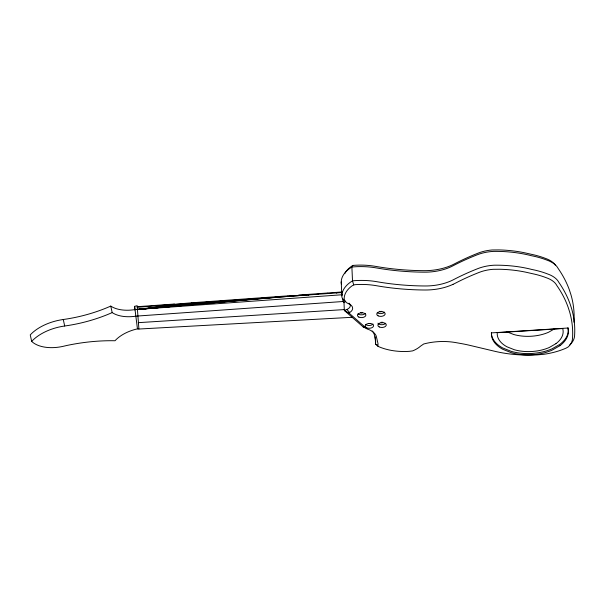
<?xml version="1.0" encoding="UTF-8"?>
<svg xmlns="http://www.w3.org/2000/svg" width="605" height="605" viewBox="0 0 605 605"><rect width="100%" height="100%" fill="white"/><g stroke="black" fill="none" stroke-linecap="round" stroke-linejoin="round"><path stroke-width="0.91" d="M453.039 284.35L455.126 283.321A204.127 117.083 -2.6 0 1 479.152 272.401A30.764 17.651 -2.6 0 1 493.014 269.316L499.677 269.255A87.876 50.404 -2.6 0 1 526.146 272.258L532.627 273.732A67.117 38.493 -2.6 0 1 546.315 277.733L548.001 278.368A25.153 14.429 -2.6 0 1 556.177 284.418L556.842 285.545A231.057 132.525 -2.6 0 1 568.08 307.113L569.524 311.56A230.777 132.366 -2.6 0 1 572.489 338.755A29.38 16.857 -2.6 0 1 568.36 346.831L566.167 348.094A56.809 32.587 -2.6 0 1 543.744 354.303L536.99 354.893A92.368 52.983 -2.6 0 1 493.627 351.013L469.177 345.205A96.694 55.463 -2.6 0 0 461.774 343.67L456.45 342.717A44.581 25.569 -2.6 0 0 426.707 343.262L423.734 343.973L420.619 346.09A27.263 15.639 -2.6 0 1 412.678 350.877L409.373 351.339A44.052 25.266 -2.6 0 1 379.6 347.028L377.943 346.287L378.004 343.617L376.219 335.979A20.941 12.009 -2.6 0 0 368.18 329.286L363.219 326.98L344.343 310.456L343.905 300.791M555.292 265.081A25.153 14.429 -2.6 0 0 547.124 259.031L545.438 258.395A67.117 38.493 -2.6 0 0 531.75 254.395L525.269 252.92A87.876 50.404 -2.6 0 0 498.8 249.918L492.137 249.978A30.764 17.651 -2.6 0 0 478.275 253.071A204.127 117.083 -2.6 0 0 454.249 263.984L452.162 265.013A42.153 24.177 -2.6 0 1 424.188 270.669A177.484 101.799 -2.6 0 1 375.607 266.382A52.748 30.258 -2.6 0 0 353.986 265.338L352.798 265.444L351.883 267.024A36.421 20.888 -2.6 0 0 341.303 283.458A13.991 8.024 -2.6 0 0 341.5 283.979M352.798 265.444L351.664 266.17A34.22 19.625 -2.6 0 0 344.729 273.634M453.039 284.342A42.153 24.177 -2.6 0 1 425.065 290.007A177.484 101.799 -2.6 0 1 376.484 285.719A52.748 30.258 -2.6 0 0 354.863 284.675L352.541 285.507A34.22 19.625 -2.6 0 0 344.185 298.499L344.389 300.178A11.79 6.761 -2.6 0 0 348.049 303.498L349.955 304.398A10.217 5.861 -2.6 0 1 349.645 312.558L348.941 313.012L344.343 310.456L346.915 309.48A8.009 4.59 -2.6 0 0 349.047 303.135M554.49 328.863L548.553 332.258A32.995 18.929 -2.6 0 1 513.63 334.474L507.088 331.873M342.581 294.718L134.756 309.631A29.237 16.713 -12.4 0 1 110.76 306.092A104.922 59.971 -12.4 0 1 63.268 319.508A39.249 22.43 -12.4 0 0 30.25 334.898L31.672 341.386A31.347 17.916 -12.4 0 0 63.268 346.302L66.716 345.508A128.986 73.727 -12.4 0 1 115.011 340.744A31.868 18.218 -12.4 0 1 137.456 328.855L134.605 306.357L137.146 305.684L138.908 329.029L352.269 317.292M287.738 296.42L137.32 309.473L174.883 304.549L342.059 292.54M276.205 297.252L137.32 309.473L192.057 303.317L192.035 302.765L207.81 301.623L207.833 302.175M264.098 298.121L137.32 309.473L208.249 302.152L208.226 301.6L223.101 300.519L223.124 301.078M137.32 309.473L223.54 301.048L223.517 300.496L237.531 299.483L237.553 300.035M137.191 306.712L156.075 305.351L156.098 305.903L137.214 307.264M342.029 291.958L336.743 292.344L336.773 292.918M156.098 305.903L191.619 302.787L191.641 303.339M298.363 295.656L287.965 296.412L287.935 295.86L309.042 294.907L309.019 294.34L318.313 293.667L318.343 294.242M344.268 302.681L342.922 301.517L136.178 316.128A29.237 16.713 -12.4 0 1 112.182 312.588A104.922 59.971 -12.4 0 1 64.69 326.004A39.249 22.43 -12.4 0 0 31.672 341.386M336.766 292.896L336.327 292.366L327.971 292.971L327.993 293.546L327.547 293.001L318.737 293.637L318.343 294.219M138.265 322.662L344.139 309.594M363.219 326.98L364.656 327.063M137.456 328.855L138.908 329.029M348.941 313.012L367.106 328.908M377.943 346.287L375.561 344.154L375.229 336.788M346.915 309.48L349.645 312.558M353.675 284.781L352.511 280.833L351.883 267.024A54.904 31.49 -2.6 0 1 376.446 267.932A175.299 100.551 -2.6 0 0 424.43 272.167A39.968 22.922 -2.6 0 0 452.971 265.814A206.237 118.293 -2.6 0 1 477.239 254.788A32.95 18.899 -2.6 0 1 493.514 251.393A90.077 51.667 -2.6 0 1 531.349 255.688A69.257 39.726 -2.6 0 1 546.837 260.089A27.361 15.692 -2.6 0 1 558.165 268.484A233.001 133.644 -2.6 0 1 569.479 290.219L570.938 294.711A233.001 133.644 -2.6 0 1 573.933 322.17M110.76 306.092L112.182 312.588M63.268 319.508L64.69 326.004M308.626 294.915L308.595 294.363L298.757 295.081L298.787 295.648M287.541 296.435L287.519 295.883L276.493 296.677L276.523 297.252M276.107 297.259L276.077 296.707L264.385 297.554L264.408 298.106M263.992 298.129L263.962 297.577L251.551 298.477L251.582 299.029M251.158 299.059L251.135 298.499L237.946 299.46L237.969 300.012M134.605 306.357L134.975 309.994M342.808 298.953L342.922 301.517M341.228 281.983L341.855 295.792M174.467 304.58L174.444 304.028L156.491 305.321L156.521 305.873M373.013 324.076A4.22 2.42 -2.6 0 1 365.723 324.537M369.844 323.395A0.809 0.461 -2.6 0 1 368.574 323.38M385.71 323.267A4.22 2.42 -2.6 0 1 381.634 324.719A4.22 2.42 -2.6 0 1 377.943 323.176M362.282 312.498A0.756 0.431 -2.6 0 1 360.784 312.482M382.723 322.125A0.824 0.469 -2.6 0 1 381.884 322.767A0.824 0.469 -2.6 0 1 381.21 322.11M345.788 301.381A13.991 8.024 -2.6 0 1 341.931 297.267A36.421 20.888 -2.6 0 1 352.511 280.833A54.904 31.49 -2.6 0 1 377.074 281.741A175.299 100.551 -2.6 0 0 425.058 285.976A39.968 22.922 -2.6 0 0 453.599 279.631A206.237 118.293 -2.6 0 1 477.867 268.605A32.95 18.899 -2.6 0 1 494.141 265.209A90.077 51.667 -2.6 0 1 531.976 269.497A69.257 39.726 -2.6 0 1 547.464 273.906A27.361 15.692 -2.6 0 1 558.793 282.293A233.001 133.644 -2.6 0 1 570.107 304.035L571.566 308.52A233.001 133.644 -2.6 0 1 574.561 335.979A31.581 18.112 -2.6 0 1 569.365 345.379M372.173 330.973A18.74 10.746 -2.6 0 1 374.261 334.505L375.682 341.008L375.561 344.154A46.252 26.529 -2.6 0 0 377.255 344.933M381.74 311.288A0.93 0.529 -2.6 0 1 380.764 311.741A0.93 0.529 -2.6 0 1 379.902 311.265M384.599 312.18A4.22 2.42 -2.6 0 1 377.308 312.641M365.307 313.405A4.22 2.42 -2.6 0 1 358.009 313.866M567.989 327.57A38.478 22.075 -2.6 0 1 559.867 344.351L552.07 348.813A38.478 22.075 -2.6 0 1 511.346 351.399L502.755 347.981A38.478 22.075 -2.6 0 1 491.381 332.432M555.934 343.678L549.249 347.504A32.995 18.929 -2.6 0 1 514.318 349.728L506.96 346.794A32.995 18.929 -2.6 0 1 497.242 332.705L562.711 328.553A32.995 18.929 -2.6 0 1 555.934 343.678M559.928 345.682L552.131 350.144A38.478 22.075 -2.6 0 1 511.399 352.73L502.815 349.304A38.478 22.075 -2.6 0 1 491.487 332.879L567.83 328.031A38.478 22.075 -2.6 0 1 559.928 345.682M366.562 327.759A4.22 2.42 -2.6 0 0 373.497 326.231A4.22 2.42 -2.6 0 0 368.044 323.607A4.22 2.42 -2.6 0 0 366.562 327.759M379.267 326.95A4.22 2.42 -2.6 0 0 386.202 325.422A4.22 2.42 -2.6 0 0 380.749 322.798A4.22 2.42 -2.6 0 0 379.267 326.95M358.856 317.088A4.22 2.42 -2.6 0 0 365.791 315.56A4.22 2.42 -2.6 0 0 360.338 312.936A4.22 2.42 -2.6 0 0 358.856 317.088M378.148 315.863A4.22 2.42 -2.6 0 0 385.082 314.335A4.22 2.42 -2.6 0 0 379.63 311.711A4.22 2.42 -2.6 0 0 378.148 315.863"/></g></svg>
